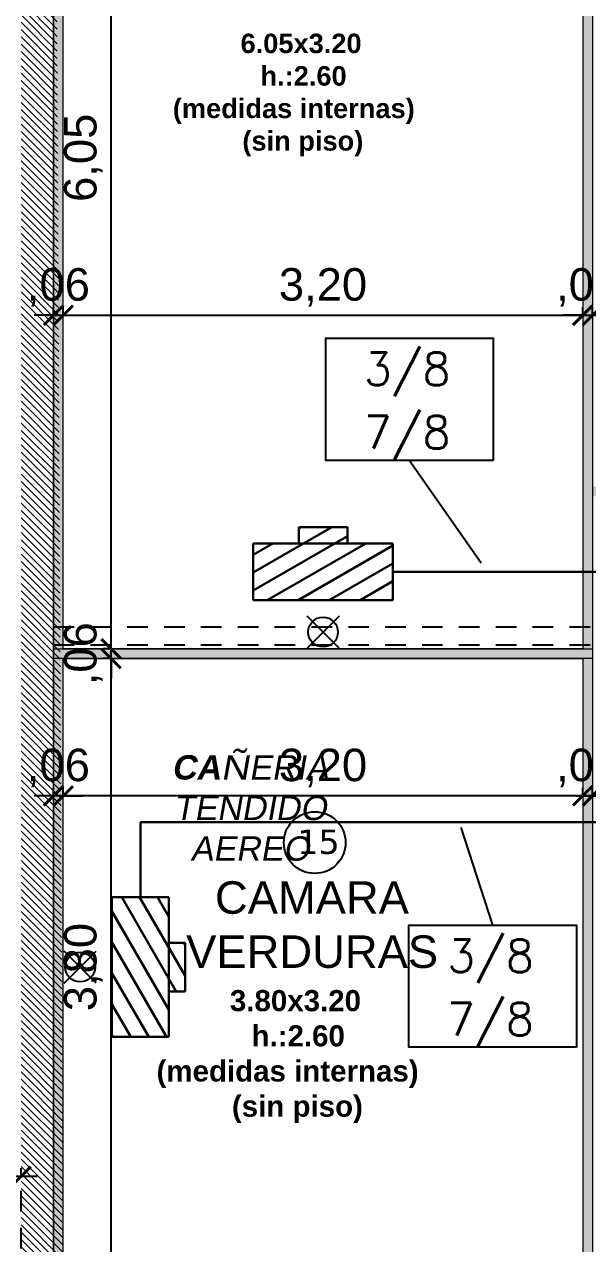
# Model space of a CAD drawing. Header units: metres. Extents: x 1093 to 1459, y -137 to 62.
# Drawn here: x 1261.84 to 1265.31, y -12.56 to -5.05 of the extents above; entities that cross this region are included whole.
import ezdxf

# ---------------------------------------------------------------- set-up
doc = ezdxf.new("R2010")
doc.units = ezdxf.units.M
doc.header["$LTSCALE"] = 0.508
doc.header["$PDMODE"] = 1
doc.header["$PDSIZE"] = -2
doc.linetypes.add('HIDDEN', pattern=[0.375, 0.25, -0.125])
doc.layers.get('0').update_dxf_attribs({"color": 9})
doc.layers.get('Defpoints').update_dxf_attribs({"color": 9})
for name, color, linetype in [('1-PROY', 9, 'HIDDEN'), ('2-texto', 9, 'Continuous'), ('3-camara', 9, 'Continuous'), ('3-muros', 9, 'Continuous'), ('8-cotas-100', 9, 'Continuous'), ('9-Hatch', 9, 'Continuous'), ('9-Hatch existente', 9, 'Continuous'), ('IFA-Desagues', 212, 'Continuous'), ('IFA-MEDIA 02', 40, 'Continuous'), ('IFA-TEXTOS', 70, 'Continuous'), ('NOMENCLATURA SOLADOS', 9, 'Continuous')]:
    doc.layers.add(name, color=color, linetype=linetype)
doc.layers.add('IFA-MEDIA 01', color=30, linetype='Continuous', lineweight=30)
doc.styles.add('ARIAL', font='arial.ttf', dxfattribs={"width": 1.15, "oblique": 10})
doc.styles.add('Helvetica (bold)', font='')
doc.styles.add('swiss', font='swissel.ttf')
doc.styles.get('Helvetica (bold)').set_extended_font_data('Helvetica', bold=True)
doc.dimstyles.new('dim-100', dxfattribs={"dimtxt": 0.2, "dimasz": 0.12, "dimexe": 0.05, "dimexo": 0, "dimgap": 0.05, "dimtad": 1, "dimzin": 4, "dimtxsty": 'swiss', "dimblk": 'ARCHTICK', "dimcen": 0.5, "dimdle": 0.1, "dimclrd": 256, "dimclre": 252, "dimclrt": 256, "dimadec": 0, "dimazin": 0, "dimtfac": 1, "dimtix": 1, "dimtmove": 2, "dimatfit": 3, "dimldrblk": 'OPEN30', "dimfxl": 0.05, "dimtolj": 1, "dimtzin": 0, "dimarcsym": 0})

# ---------------------------------------------------------------- blocks, each defined once
blk = doc.blocks.new('_ARCHTICK')
at = {"color": 0, "linetype": 'ByBlock', "const_width": 0.15}
blk.add_lwpolyline([(-0.5, -0.5), (0.5, 0.5)], dxfattribs=at)
blk = doc.blocks.new('*D104')
at = {"layer": '8-cotas-100', "linetype": 'Continuous', "lineweight": -2, "transparency": 16777216}
blk.add_line((1262.3785, -12.8571), (1262.3785, -8.8571), dxfattribs=at)
at = {"layer": '8-cotas-100', "color": 252, "linetype": 'Continuous', "lineweight": -2, "transparency": 16777216}
for p, q in [((1262.3785, -8.9571), (1262.3285, -8.9571)), ((1262.0836, -12.7571), (1262.4285, -12.7571))]:
    blk.add_line(p, q, dxfattribs=at)
at = {"layer": 'Defpoints', "color": 0, "linetype": 'Continuous', "transparency": 16777216}
for p in [(1262.3785, -8.9571), (1262.3785, -8.9571), (1262.0836, -12.7571)]:
    blk.add_point(p, dxfattribs=at)
at = {"layer": '8-cotas-100', "linetype": 'Continuous', "lineweight": -2, "transparency": 16777216, "xscale": 0.12, "yscale": 0.12, "zscale": 0.12}
for p, rotation in [((1262.3785, -8.9571), 90), ((1262.3785, -12.7571), 270)]:
    blk.add_blockref('_ARCHTICK', p, dxfattribs=dict(at, rotation=rotation))
at = {"layer": '8-cotas-100', "linetype": 'Continuous', "lineweight": 0, "transparency": 16777216, "insert": (1262.2069, -10.8571), "char_height": 0.2, "attachment_point": 5, "rotation": 90, "style": 'swiss'}
blk.add_mtext('\\A1;3,80', dxfattribs=at)
blk = doc.blocks.new('_Open30')
at = {"color": 0, "linetype": 'ByBlock', "lineweight": -2}
for p, q in [((-1, 0.268), (0, 0)), ((0, 0), (-1, -0.268)), ((0, 0), (-1, 0))]:
    blk.add_line(p, q, dxfattribs=at)
blk = doc.blocks.new('*D105')
at = {"layer": '8-cotas-100', "linetype": 'Continuous', "lineweight": -2, "transparency": 16777216}
for p, q in [((1262.3785, -8.8971), (1262.3785, -8.7771)), ((1262.3785, -8.9571), (1262.3785, -8.8971)), ((1262.3785, -8.9571), (1262.3785, -9.0771))]:
    blk.add_line(p, q, dxfattribs=at)
at = {"layer": '8-cotas-100', "color": 252, "linetype": 'Continuous', "lineweight": -2, "transparency": 16777216}
for p, q in [((1262.3785, -8.8971), (1262.3285, -8.8971)), ((1262.3785, -8.9571), (1262.3285, -8.9571))]:
    blk.add_line(p, q, dxfattribs=at)
at = {"layer": 'Defpoints', "color": 0, "linetype": 'Continuous', "transparency": 16777216}
for p in [(1262.3785, -8.8971), (1262.3785, -8.8971), (1262.3785, -8.9571)]:
    blk.add_point(p, dxfattribs=at)
at = {"layer": '8-cotas-100', "linetype": 'Continuous', "lineweight": -2, "transparency": 16777216, "xscale": 0.12, "yscale": 0.12, "zscale": 0.12}
for p, rotation in [((1262.3785, -8.8971), 270), ((1262.3785, -8.9571), 90)]:
    blk.add_blockref('_ARCHTICK', p, dxfattribs=dict(at, rotation=rotation))
at = {"layer": '8-cotas-100', "linetype": 'Continuous', "lineweight": 0, "transparency": 16777216, "insert": (1262.2069, -8.9271), "char_height": 0.2, "attachment_point": 5, "rotation": 90, "style": 'swiss'}
blk.add_mtext('\\A1;,06', dxfattribs=at)
blk = doc.blocks.new('*D106')
at = {"layer": '8-cotas-100', "linetype": 'Continuous', "lineweight": -2, "transparency": 16777216}
blk.add_line((1262.3785, -8.9971), (1262.3785, -2.7471), dxfattribs=at)
at = {"layer": '8-cotas-100', "color": 252, "linetype": 'Continuous', "lineweight": -2, "transparency": 16777216}
for p, q in [((1262.3785, -2.8471), (1262.3285, -2.8471)), ((1262.3785, -8.8971), (1262.3285, -8.8971))]:
    blk.add_line(p, q, dxfattribs=at)
at = {"layer": 'Defpoints', "color": 0, "linetype": 'Continuous', "transparency": 16777216}
for p in [(1262.3785, -2.8471), (1262.3785, -2.8471), (1262.3785, -8.8971)]:
    blk.add_point(p, dxfattribs=at)
at = {"layer": '8-cotas-100', "linetype": 'Continuous', "lineweight": -2, "transparency": 16777216, "xscale": 0.12, "yscale": 0.12, "zscale": 0.12}
for p, rotation in [((1262.3785, -2.8471), 90), ((1262.3785, -8.8971), 270)]:
    blk.add_blockref('_ARCHTICK', p, dxfattribs=dict(at, rotation=rotation))
at = {"layer": '8-cotas-100', "linetype": 'Continuous', "lineweight": 0, "transparency": 16777216, "insert": (1262.2069, -5.8721), "char_height": 0.2, "attachment_point": 5, "rotation": 90, "style": 'swiss'}
blk.add_mtext('\\A1;6,05', dxfattribs=at)
blk = doc.blocks.new('*D110')
at = {"layer": '8-cotas-100', "color": 252, "linetype": 'Continuous', "lineweight": -2, "transparency": 16777216}
for p, q in [((1262.0236, -6.8421), (1262.0236, -6.7921)), ((1262.0836, -6.8421), (1262.0836, -6.7921))]:
    blk.add_line(p, q, dxfattribs=at)
at = {"layer": '8-cotas-100', "linetype": 'Continuous', "lineweight": -2, "transparency": 16777216}
for p, q in [((1262.0236, -6.8421), (1261.9036, -6.8421)), ((1262.0236, -6.8421), (1262.0836, -6.8421)), ((1262.0836, -6.8421), (1262.2036, -6.8421))]:
    blk.add_line(p, q, dxfattribs=at)
at = {"layer": 'Defpoints', "color": 0, "linetype": 'Continuous', "transparency": 16777216}
for p in [(1262.0236, -6.8421), (1262.0836, -6.8421), (1262.0836, -6.8421)]:
    blk.add_point(p, dxfattribs=at)
at = {"layer": '8-cotas-100', "linetype": 'Continuous', "lineweight": -2, "transparency": 16777216, "xscale": 0.12, "yscale": 0.12, "zscale": 0.12}
blk.add_blockref('_ARCHTICK', (1262.0236, -6.8421), dxfattribs=at)
at = {"layer": '8-cotas-100', "linetype": 'Continuous', "lineweight": -2, "transparency": 16777216, "xscale": 0.12, "yscale": 0.12, "zscale": 0.12, "rotation": 180}
blk.add_blockref('_ARCHTICK', (1262.0836, -6.8421), dxfattribs=at)
at = {"layer": '8-cotas-100', "linetype": 'Continuous', "lineweight": 0, "transparency": 16777216, "insert": (1262.0536, -6.6706), "char_height": 0.2, "attachment_point": 5, "style": 'swiss'}
blk.add_mtext('\\A1;,06', dxfattribs=at)
blk = doc.blocks.new('*D111')
at = {"layer": '8-cotas-100', "color": 252, "linetype": 'Continuous', "lineweight": -2, "transparency": 16777216}
for p, q in [((1262.0836, -6.8421), (1262.0836, -6.7921)), ((1265.2836, -6.8421), (1265.2836, -6.7921))]:
    blk.add_line(p, q, dxfattribs=at)
at = {"layer": '8-cotas-100', "linetype": 'Continuous', "lineweight": -2, "transparency": 16777216}
blk.add_line((1261.9836, -6.8421), (1265.3836, -6.8421), dxfattribs=at)
at = {"layer": 'Defpoints', "color": 0, "linetype": 'Continuous', "transparency": 16777216}
for p in [(1262.0836, -6.8421), (1265.2836, -6.8421), (1265.2836, -6.8421)]:
    blk.add_point(p, dxfattribs=at)
at = {"layer": '8-cotas-100', "linetype": 'Continuous', "lineweight": -2, "transparency": 16777216, "xscale": 0.12, "yscale": 0.12, "zscale": 0.12, "rotation": 180}
blk.add_blockref('_ARCHTICK', (1262.0836, -6.8421), dxfattribs=at)
at = {"layer": '8-cotas-100', "linetype": 'Continuous', "lineweight": -2, "transparency": 16777216, "xscale": 0.12, "yscale": 0.12, "zscale": 0.12}
blk.add_blockref('_ARCHTICK', (1265.2836, -6.8421), dxfattribs=at)
at = {"layer": '8-cotas-100', "linetype": 'Continuous', "lineweight": 0, "transparency": 16777216, "insert": (1263.6836, -6.6704), "char_height": 0.2, "attachment_point": 5, "style": 'swiss'}
blk.add_mtext('\\A1;3,20', dxfattribs=at)
blk = doc.blocks.new('*D112')
at = {"layer": '8-cotas-100', "color": 252, "linetype": 'Continuous', "lineweight": -2, "transparency": 16777216}
for p, q in [((1265.2836, -6.8421), (1265.2836, -6.7921)), ((1265.3436, -6.8421), (1265.3436, -6.7921))]:
    blk.add_line(p, q, dxfattribs=at)
at = {"layer": '8-cotas-100', "linetype": 'Continuous', "lineweight": -2, "transparency": 16777216}
for p, q in [((1265.2836, -6.8421), (1265.1636, -6.8421)), ((1265.2836, -6.8421), (1265.3436, -6.8421)), ((1265.3436, -6.8421), (1265.4636, -6.8421))]:
    blk.add_line(p, q, dxfattribs=at)
at = {"layer": 'Defpoints', "color": 0, "linetype": 'Continuous', "transparency": 16777216}
for p in [(1265.2836, -6.8421), (1265.3436, -6.8421), (1265.3436, -6.8421)]:
    blk.add_point(p, dxfattribs=at)
at = {"layer": '8-cotas-100', "linetype": 'Continuous', "lineweight": -2, "transparency": 16777216, "xscale": 0.12, "yscale": 0.12, "zscale": 0.12}
blk.add_blockref('_ARCHTICK', (1265.2836, -6.8421), dxfattribs=at)
at = {"layer": '8-cotas-100', "linetype": 'Continuous', "lineweight": -2, "transparency": 16777216, "xscale": 0.12, "yscale": 0.12, "zscale": 0.12, "rotation": 180}
blk.add_blockref('_ARCHTICK', (1265.3436, -6.8421), dxfattribs=at)
at = {"layer": '8-cotas-100', "linetype": 'Continuous', "lineweight": 0, "transparency": 16777216, "insert": (1265.3136, -6.6706), "char_height": 0.2, "attachment_point": 5, "style": 'swiss'}
blk.add_mtext('\\A1;,06', dxfattribs=at)
blk = doc.blocks.new('*D113')
at = {"layer": '8-cotas-100', "color": 252, "linetype": 'Continuous', "lineweight": -2, "transparency": 16777216}
for p, q in [((1265.2836, -9.8022), (1265.2836, -9.7522)), ((1265.3436, -9.8022), (1265.3436, -9.7522))]:
    blk.add_line(p, q, dxfattribs=at)
at = {"layer": '8-cotas-100', "linetype": 'Continuous', "lineweight": -2, "transparency": 16777216}
for p, q in [((1265.2836, -9.8022), (1265.1636, -9.8022)), ((1265.3436, -9.8022), (1265.2836, -9.8022)), ((1265.3436, -9.8022), (1265.4636, -9.8022))]:
    blk.add_line(p, q, dxfattribs=at)
at = {"layer": 'Defpoints', "color": 0, "linetype": 'Continuous', "transparency": 16777216}
for p in [(1265.2836, -9.8022), (1265.2836, -9.8022), (1265.3436, -9.8022)]:
    blk.add_point(p, dxfattribs=at)
at = {"layer": '8-cotas-100', "linetype": 'Continuous', "lineweight": -2, "transparency": 16777216, "xscale": 0.12, "yscale": 0.12, "zscale": 0.12}
blk.add_blockref('_ARCHTICK', (1265.2836, -9.8022), dxfattribs=at)
at = {"layer": '8-cotas-100', "linetype": 'Continuous', "lineweight": -2, "transparency": 16777216, "xscale": 0.12, "yscale": 0.12, "zscale": 0.12, "rotation": 180}
blk.add_blockref('_ARCHTICK', (1265.3436, -9.8022), dxfattribs=at)
at = {"layer": '8-cotas-100', "linetype": 'Continuous', "lineweight": 0, "transparency": 16777216, "insert": (1265.3136, -9.6306), "char_height": 0.2, "attachment_point": 5, "style": 'swiss'}
blk.add_mtext('\\A1;,06', dxfattribs=at)
blk = doc.blocks.new('*D114')
at = {"layer": '8-cotas-100', "color": 252, "linetype": 'Continuous', "lineweight": -2, "transparency": 16777216}
for p, q in [((1262.0836, -9.8022), (1262.0836, -9.7522)), ((1265.2836, -9.8022), (1265.2836, -9.7522))]:
    blk.add_line(p, q, dxfattribs=at)
at = {"layer": '8-cotas-100', "linetype": 'Continuous', "lineweight": -2, "transparency": 16777216}
blk.add_line((1265.3836, -9.8022), (1261.9836, -9.8022), dxfattribs=at)
at = {"layer": 'Defpoints', "color": 0, "linetype": 'Continuous', "transparency": 16777216}
for p in [(1262.0836, -9.8022), (1262.0836, -9.8022), (1265.2836, -9.8022)]:
    blk.add_point(p, dxfattribs=at)
at = {"layer": '8-cotas-100', "linetype": 'Continuous', "lineweight": -2, "transparency": 16777216, "xscale": 0.12, "yscale": 0.12, "zscale": 0.12, "rotation": 180}
blk.add_blockref('_ARCHTICK', (1262.0836, -9.8022), dxfattribs=at)
at = {"layer": '8-cotas-100', "linetype": 'Continuous', "lineweight": -2, "transparency": 16777216, "xscale": 0.12, "yscale": 0.12, "zscale": 0.12}
blk.add_blockref('_ARCHTICK', (1265.2836, -9.8022), dxfattribs=at)
at = {"layer": '8-cotas-100', "linetype": 'Continuous', "lineweight": 0, "transparency": 16777216, "insert": (1263.6836, -9.6305), "char_height": 0.2, "attachment_point": 5, "style": 'swiss'}
blk.add_mtext('\\A1;3,20', dxfattribs=at)
blk = doc.blocks.new('*D115')
at = {"layer": '8-cotas-100', "color": 252, "linetype": 'Continuous', "lineweight": -2, "transparency": 16777216}
for p, q in [((1262.0236, -9.8022), (1262.0236, -9.7522)), ((1262.0836, -9.8022), (1262.0836, -9.7522))]:
    blk.add_line(p, q, dxfattribs=at)
at = {"layer": '8-cotas-100', "linetype": 'Continuous', "lineweight": -2, "transparency": 16777216}
for p, q in [((1262.0236, -9.8022), (1261.9036, -9.8022)), ((1262.0836, -9.8022), (1262.0236, -9.8022)), ((1262.0836, -9.8022), (1262.2036, -9.8022))]:
    blk.add_line(p, q, dxfattribs=at)
at = {"layer": 'Defpoints', "color": 0, "linetype": 'Continuous', "transparency": 16777216}
for p in [(1262.0236, -9.8022), (1262.0236, -9.8022), (1262.0836, -9.8022)]:
    blk.add_point(p, dxfattribs=at)
at = {"layer": '8-cotas-100', "linetype": 'Continuous', "lineweight": -2, "transparency": 16777216, "xscale": 0.12, "yscale": 0.12, "zscale": 0.12}
blk.add_blockref('_ARCHTICK', (1262.0236, -9.8022), dxfattribs=at)
at = {"layer": '8-cotas-100', "linetype": 'Continuous', "lineweight": -2, "transparency": 16777216, "xscale": 0.12, "yscale": 0.12, "zscale": 0.12, "rotation": 180}
blk.add_blockref('_ARCHTICK', (1262.0836, -9.8022), dxfattribs=at)
at = {"layer": '8-cotas-100', "linetype": 'Continuous', "lineweight": 0, "transparency": 16777216, "insert": (1262.0536, -9.6306), "char_height": 0.2, "attachment_point": 5, "style": 'swiss'}
blk.add_mtext('\\A1;,06', dxfattribs=at)
blk = doc.blocks.new('*D201')
at = {"layer": '8-cotas-100', "linetype": 'Continuous', "lineweight": -2, "transparency": 16777216}
blk.add_line((1261.9236, -12.1463), (1258.4736, -12.1463), dxfattribs=at)
at = {"layer": '8-cotas-100', "color": 252, "linetype": 'HIDDEN', "lineweight": -2, "transparency": 16777216}
for p, q in [((1258.5736, -12.8171), (1258.5736, -12.0963)), ((1261.8236, -12.8171), (1261.8236, -12.0963))]:
    blk.add_line(p, q, dxfattribs=at)
at = {"layer": 'Defpoints', "color": 0, "linetype": 'Continuous', "transparency": 16777216}
for p in [(1258.5736, -12.1463), (1258.5736, -12.8171), (1261.8236, -12.8171)]:
    blk.add_point(p, dxfattribs=at)
at = {"layer": '8-cotas-100', "linetype": 'Continuous', "lineweight": -2, "transparency": 16777216, "xscale": 0.12, "yscale": 0.12, "zscale": 0.12, "rotation": 180}
blk.add_blockref('_ARCHTICK', (1258.5736, -12.1463), dxfattribs=at)
at = {"layer": '8-cotas-100', "linetype": 'Continuous', "lineweight": -2, "transparency": 16777216, "xscale": 0.12, "yscale": 0.12, "zscale": 0.12}
blk.add_blockref('_ARCHTICK', (1261.8236, -12.1463), dxfattribs=at)
at = {"layer": '8-cotas-100', "linetype": 'Continuous', "lineweight": 0, "transparency": 16777216, "insert": (1260.1986, -11.9746), "char_height": 0.2, "attachment_point": 5, "style": 'swiss'}
blk.add_mtext('\\A1;3,25', dxfattribs=at)
blk = doc.blocks.new('*D217')
at = {"layer": '8-cotas-100', "color": 252, "linetype": 'HIDDEN', "lineweight": -2, "transparency": 16777216}
for p, q in [((1265.3436, -9.8022), (1265.3436, -9.7522)), ((1268.7736, -9.8022), (1268.7736, -9.7522))]:
    blk.add_line(p, q, dxfattribs=at)
at = {"layer": '8-cotas-100', "linetype": 'Continuous', "lineweight": -2, "transparency": 16777216}
blk.add_line((1265.2436, -9.8022), (1268.8736, -9.8022), dxfattribs=at)
at = {"layer": 'Defpoints', "color": 0, "linetype": 'Continuous', "transparency": 16777216}
for p in [(1265.3436, -9.8022), (1268.7736, -9.8022), (1268.7736, -9.8022)]:
    blk.add_point(p, dxfattribs=at)
at = {"layer": '8-cotas-100', "linetype": 'Continuous', "lineweight": -2, "transparency": 16777216, "xscale": 0.12, "yscale": 0.12, "zscale": 0.12, "rotation": 180}
blk.add_blockref('_ARCHTICK', (1265.3436, -9.8022), dxfattribs=at)
at = {"layer": '8-cotas-100', "linetype": 'Continuous', "lineweight": -2, "transparency": 16777216, "xscale": 0.12, "yscale": 0.12, "zscale": 0.12}
blk.add_blockref('_ARCHTICK', (1268.7736, -9.8022), dxfattribs=at)
at = {"layer": '8-cotas-100', "linetype": 'Continuous', "lineweight": 0, "transparency": 16777216, "insert": (1267.0586, -9.6306), "char_height": 0.2, "attachment_point": 5, "style": 'swiss'}
blk.add_mtext('\\A1;3,43', dxfattribs=at)

msp = doc.modelspace()

# ---------------------------------------------------------------- hatches: boundary and pattern name
at = {"layer": '3-camara', "lineweight": 0}
h = msp.add_hatch(color=256, dxfattribs=at)
h.dxf.hatch_style = 1
h.paths.add_polyline_path([(1262.0836, -2.8471), (1262.0236, -2.8471), (1262.0236, -8.8971), (1262.0836, -8.8971)])
at = {"layer": '9-Hatch'}
h = msp.add_hatch(color=256, dxfattribs=at)
h.dxf.hatch_style = 1
h.paths.add_polyline_path([(1278.2535, -5.7871), (1276.0238, -5.7871), (1276.0238, -5.8471), (1278.2535, -5.8471)])
h.paths.add_polyline_path([(1275.9036, -5.7871), (1274.9736, -5.787), (1274.9736, -5.847), (1275.9036, -5.8471)])
h.paths.add_polyline_path([(1275.0336, -4.6871), (1274.9736, -4.6871), (1274.9736, -4.7371), (1275.0336, -4.7371)])
h.paths.add_polyline_path([(1275.0336, -1.9563, -0.015039), (1274.9736, -1.9604), (1274.9736, -4.6271), (1272.4165, -4.6271, -0.015039), (1272.4125, -4.6871), (1275.0336, -4.6871)])
h.paths.add_polyline_path([(1271.515, -4.6271), (1270.9736, -4.6271), (1270.9736, -3.2671), (1270.9136, -3.2671), (1270.9136, -4.6871), (1271.515, -4.6871)])
h.paths.add_polyline_path([(1270.9736, -0.7271), (1270.9736, -0.6671), (1268.7736, -0.6671), (1268.7736, -3.2669), (1268.7773, -3.2669), (1269.5354, -3.267, -0.025076), (1269.5266, -3.1671), (1268.8736, -3.1671), (1268.8736, -0.7671), (1270.8736, -0.7671), (1270.8736, -3.1671), (1270.4281, -3.1671), (1270.4281, -3.2671), (1270.9736, -3.2671)])
h.paths.add_polyline_path([(1275.0336, -0.6671), (1270.9736, -0.6671), (1270.9736, -0.7271), (1274.9736, -0.7271), (1274.9736, -1.0589), (1275.0336, -1.0589)])
h.paths.add_polyline_path([(1265.3436, -2.7871), (1262.0236, -2.7871), (1262.0236, -2.8471), (1265.3436, -2.8471)], flags=17)
h.paths.add_polyline_path([(1265.3436, -2.8471), (1265.2836, -2.8471), (1265.2836, -4.8216), (1265.3436, -4.8216)], flags=17)
h.paths.add_polyline_path([(1265.3436, -0.6671), (1262.0236, -0.6671), (1262.0236, -2.7871), (1262.0836, -2.7871), (1262.0836, -0.7271), (1265.2836, -0.7271), (1265.2836, -2.7871), (1265.3436, -2.7871)])
h.paths.add_polyline_path([(1265.3436, -8.9571), (1265.2836, -8.9571), (1265.2836, -12.7571), (1262.0836, -12.7571), (1262.0836, -8.9571), (1262.0236, -8.9571), (1262.0236, -12.8171), (1265.3436, -12.8171)])
h.paths.add_polyline_path([(1265.3436, -8.8971), (1262.0236, -8.8971), (1262.0236, -8.9571), (1262.0836, -8.9571), (1265.2836, -8.9571), (1265.3436, -8.9571)])
h.paths.add_polyline_path([(1265.3436, -2.7871), (1262.0236, -2.7871), (1262.0236, -8.7621), (1262.0836, -8.7621), (1262.0836, -2.8471), (1265.2836, -2.8471), (1265.2836, -8.7621), (1265.3436, -8.7621)])
h.paths.add_polyline_path([(1265.3436, -8.7621), (1265.2836, -8.7621), (1265.2836, -8.8721), (1265.3436, -8.8721)])
h.paths.add_polyline_path([(1265.3436, -8.8721), (1265.2836, -8.8721), (1265.2836, -8.8971), (1265.3436, -8.8971)])
h.paths.add_polyline_path([(1268.7736, -7.8971), (1265.3436, -7.8971), (1265.3436, -7.9571), (1268.7736, -7.9571)])
at = {"layer": '9-Hatch existente', "linetype": 'Continuous', "lineweight": 0}
h = msp.add_hatch(dxfattribs=at)
h.set_pattern_fill('ANSI31', color=256, scale=0.01, angle=-90)
h.paths.add_polyline_path([(1287.3236, 12.1329), (1287.5236, 12.1329), (1287.5236, -0.6071), (1287.5236, -0.6671), (1262.0236, -0.6671), (1262.0854, -12.9889), (1258.7736, -12.9889), (1258.7736, -37.9171), (1258.5736, -37.9171), (1258.5736, -12.8171), (1261.8236, -12.8171), (1261.8236, -0.4671), (1287.3236, -0.4671)])
at = {"layer": 'IFA-MEDIA 01'}
h = msp.add_hatch(dxfattribs=at)
h.set_pattern_fill('LINE', color=256, scale=0.03, angle=1110, style=0)
h.set_pattern_definition([(30, (1458.17946, -1669.398395), (-0.047625, 0.0824889196), [])])
h.paths.add_polyline_path([(1263.8336, -8.2471), (1263.8336, -8.1471), (1263.5336, -8.1471), (1263.5336, -8.2471)])
h.paths.add_polyline_path([(1264.1136, -8.5971), (1264.1136, -8.2471), (1263.2536, -8.2471), (1263.2536, -8.5971)])
h = msp.add_hatch(dxfattribs=at)
h.set_pattern_fill('LINE', color=256, scale=0.03, angle=1020, style=0)
h.set_pattern_definition([(300, (-398.41766, -205.35297), (0.0824889196, 0.047625), [])])
h.paths.add_polyline_path([(1262.7336, -11.0071), (1262.8336, -11.0071), (1262.8336, -10.7071), (1262.7336, -10.7071)])
h.paths.add_polyline_path([(1262.3836, -11.2871), (1262.7336, -11.2871), (1262.7336, -10.4271), (1262.3836, -10.4271)])

# ---------------------------------------------------------------- linework, layer by layer
at = {"layer": '1-PROY'}
for p, q in [((1262.0236, -8.7621), (1275.9036, -8.7621)), ((1262.0236, -8.8721), (1275.9036, -8.8721))]:
    msp.add_line(p, q, dxfattribs=at)
at = {"layer": '2-texto'}
msp.add_circle((1263.6327, -10.0904), 0.1901, dxfattribs=at)
at = {"layer": '3-camara', "linetype": 'Continuous', "lineweight": 0}
for points in [[(1262.0236, -2.7871), (1265.3436, -2.7871), (1265.3436, -8.9571), (1262.0236, -8.9571)], [(1262.0836, -2.8471), (1265.2836, -2.8471), (1265.2836, -8.8971), (1262.0836, -8.8971)], [(1262.0236, -8.8971), (1265.3436, -8.8971), (1265.3436, -12.8171), (1262.0236, -12.8171)], [(1262.0836, -8.9571), (1265.2836, -8.9571), (1265.2836, -12.7571), (1262.0836, -12.7571)]]:
    msp.add_lwpolyline(points, close=True, dxfattribs=at)
at = {"layer": '3-muros', "linetype": 'Continuous', "lineweight": 0}
msp.add_line((1262.0236, -0.6671), (1262.0236, -12.8171), dxfattribs=at)
msp.add_line((1262.0236, -0.6671), (1262.0236, -12.8171), dxfattribs=at)
at = {"layer": 'IFA-Desagues'}
for p, q in [((1263.6836, -8.7933), (1263.585, -8.6947)), ((1263.7822, -8.6947), (1263.6836, -8.7933)), ((1263.6836, -8.7933), (1263.585, -8.8919)), ((1263.7822, -8.8919), (1263.6836, -8.7933)), ((1262.1874, -10.8571), (1262.0888, -10.7585)), ((1262.1874, -10.8571), (1262.286, -10.7585)), ((1262.0888, -10.9557), (1262.1874, -10.8571)), ((1262.286, -10.9557), (1262.1874, -10.8571))]:
    msp.add_line(p, q, dxfattribs=at)
for centre in [(1263.6836, -8.7933), (1262.1874, -10.8571)]:
    msp.add_circle(centre, 0.0916, dxfattribs=at)
at = {"layer": 'IFA-MEDIA 01'}
for p, q in [((1263.5336, -8.1471), (1263.5336, -8.2471)), ((1263.8336, -8.1471), (1263.5336, -8.1471)), ((1263.8336, -8.2471), (1263.8336, -8.1471)), ((1264.1136, -8.2471), (1263.2536, -8.2471)), ((1263.2536, -8.5971), (1263.2536, -8.2471)), ((1264.1136, -8.5971), (1264.1136, -8.2471)), ((1264.1136, -8.4221), (1265.5123, -8.4221)), ((1264.1136, -8.5971), (1263.2536, -8.5971)), ((1262.5586, -10.4271), (1262.5586, -9.9638)), ((1262.5586, -9.9638), (1265.5123, -9.9638)), ((1262.3836, -11.2871), (1262.3836, -10.4271)), ((1262.3836, -10.4271), (1262.7336, -10.4271)), ((1262.7336, -11.2871), (1262.7336, -10.4271)), ((1262.8336, -10.7071), (1262.7336, -10.7071)), ((1262.8336, -11.0071), (1262.8336, -10.7071)), ((1262.7336, -11.0071), (1262.8336, -11.0071)), ((1262.3836, -11.2871), (1262.7336, -11.2871))]:
    msp.add_line(p, q, dxfattribs=at)
at = {"layer": 'IFA-MEDIA 02'}
for p, q in [((1264.2164, -7.7361), (1264.6579, -8.3678)), ((1264.7294, -10.5986), (1264.5344, -9.9969))]:
    msp.add_line(p, q, dxfattribs=at)
for points in [[(1264.7327, -7.7361), (1263.7001, -7.7361), (1263.7001, -6.9839), (1264.7327, -6.9839)], [(1265.2457, -11.3508), (1264.213, -11.3508), (1264.213, -10.5986), (1265.2457, -10.5986)]]:
    msp.add_lwpolyline(points, close=True, dxfattribs=at)

# ---------------------------------------------------------------- texts
at = {"layer": '2-texto', "linetype": 'Continuous', "lineweight": 0, "insert": (1262.4942, -4.9075), "char_height": 0.12, "attachment_point": 1, "style": 'Helvetica (bold)'}
msp.add_mtext_dynamic_manual_height_columns('\\pi1.0584; \\P\\pi0.68128;6.05x3.20\\P\\pi0.80413;h.:2.60\\P\\pi0.26413;(medidas internas)\\P\\pi0.6927;(sin piso)', width=2.22541, gutter_width=1, heights=[0], dxfattribs=at)
at = {"layer": '2-texto', "style": 'swiss'}
for s, insert, char_height, width, attachment_point in [('{\\fVerdana|b0|i0|c0|p34;15}', (1263.5246, -10.1632), 0.15, 0.294755, 7), ('\\pi0.59368;{\\fArial|b0|i0|c0|p34;CAMARA\\P\\pi0.41626;VERDURAS}', (1262.4241, -10.3287), 0.2, 2.369214, 1)]:
    msp.add_mtext(s, dxfattribs=dict(at, insert=insert, char_height=char_height, width=width, attachment_point=attachment_point))
at = {"layer": 'IFA-MEDIA 02', "char_height": 0.201007, "width": 1.049702, "attachment_point": 1}
for s, insert in [('{\\Ftxt.shx|c0;3/8}', (1263.935, -7.0723)), ('{\\Ftxt.shx|c0;7/8}', (1263.935, -7.4622)), ('{\\Ftxt.shx|c0;3/8}', (1264.448, -10.687)), ('{\\Ftxt.shx|c0;7/8}', (1264.448, -11.0769))]:
    msp.add_mtext(s, dxfattribs=dict(at, insert=insert))
at = {"layer": 'IFA-TEXTOS', "color": 70, "insert": (1263.2333, -9.552), "char_height": 0.15, "width": 1.475677, "attachment_point": 2, "style": 'ARIAL'}
msp.add_mtext('{\\fArial|b1|i0|c238|p34;CA}Ñ{\\fArial|b0|i0|c238|p34;ERIA TENDIDO AEREO}', dxfattribs=at)
at = {"layer": 'NOMENCLATURA SOLADOS', "insert": (1262.4646, -10.9988), "char_height": 0.13, "attachment_point": 1, "style": 'Helvetica (bold)'}
msp.add_mtext_dynamic_manual_height_columns('\\pi0.64532;3.80x3.20\\P\\pi0.77842;h.:2.60\\P\\pi0.19342;(medidas internas)\\P\\pi0.6577;(sin piso)', width=2.22541, gutter_width=1, heights=[0], dxfattribs=at)

# ---------------------------------------------------------------- dimensions: what is measured, and where the dimension line sits
at = {"layer": '8-cotas-100', "linetype": 'Continuous', "lineweight": 0}
for base, p1, p2, picture, middle in [((1262.3785, -2.8471), (1262.3785, -8.8971), (1262.3785, -2.8471), '*D106', (1262.2069, -5.8721)), ((1262.3785, -8.8971), (1262.3785, -8.9571), (1262.3785, -8.8971), '*D105', (1262.2069, -8.9271)), ((1262.3785, -8.9571), (1262.0836, -12.7571), (1262.3785, -8.9571), '*D104', (1262.2069, -10.8571))]:
    dim = msp.add_linear_dim(base=base, p1=p1, p2=p2, angle=90, dimstyle='dim-100', dxfattribs=at)
    dim.commit()
    dim.dimension.update_dxf_attribs({"geometry": picture, "text_midpoint": middle})
for base, p1, p2, picture, middle in [((1262.0836, -6.8421), (1262.0236, -6.8421), (1262.0836, -6.8421), '*D110', (1262.0536, -6.6706)), ((1265.2836, -6.8421), (1262.0836, -6.8421), (1265.2836, -6.8421), '*D111', (1263.6836, -6.6704)), ((1265.3436, -6.8421), (1265.2836, -6.8421), (1265.3436, -6.8421), '*D112', (1265.3136, -6.6706)), ((1262.0236, -9.8022), (1262.0836, -9.8022), (1262.0236, -9.8022), '*D115', (1262.0536, -9.6306)), ((1262.0836, -9.8022), (1265.2836, -9.8022), (1262.0836, -9.8022), '*D114', (1263.6836, -9.6305)), ((1265.2836, -9.8022), (1265.3436, -9.8022), (1265.2836, -9.8022), '*D113', (1265.3136, -9.6306)), ((1268.7736, -9.8022), (1265.3436, -9.8022), (1268.7736, -9.8022), '*D217', (1267.0586, -9.6306)), ((1258.5736, -12.1463), (1261.8236, -12.8171), (1258.5736, -12.8171), '*D201', (1260.1986, -11.9746))]:
    dim = msp.add_linear_dim(base=base, p1=p1, p2=p2, dimstyle='dim-100', dxfattribs=at)
    dim.commit()
    dim.dimension.update_dxf_attribs({"geometry": picture, "text_midpoint": middle})

doc.saveas('drawing.dxf')
